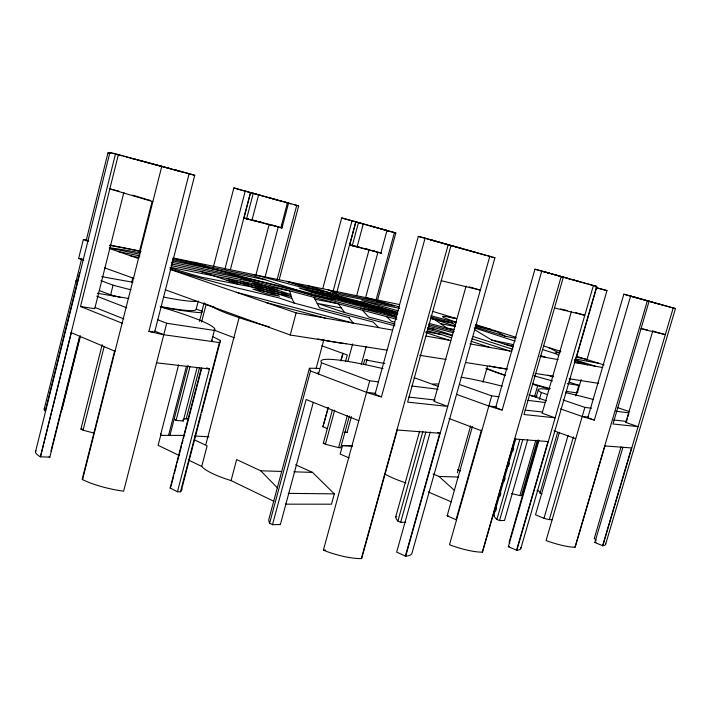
<?xml version="1.0" encoding="UTF-8"?>
<svg xmlns="http://www.w3.org/2000/svg" width="711" height="711" viewBox="0 0 711 711"><rect width="100%" height="100%" fill="white"/><g stroke="black" fill="none" stroke-linecap="round" stroke-linejoin="round"><path stroke-width="1.07" d="M319.266 368.476A164.685 20.184 15.8 0 0 309.409 368.298L310.52 370.973L366.565 392.356A32.59 3.946 15.4 0 0 381.452 396.88L425.08 238.176L494.909 257.764L412.042 552.918A37.665 8.896 15.9 0 1 405.705 556.215L396.676 552.118L430.279 431.915M83.854 260.324L78.645 258.431L83.347 239.491L88.688 240.594M44.189 409.136L76.041 280.898M77.312 282.143A33.319 3.146 14.1 0 1 76.21 280.632L81.543 259.168M86.075 240.922L107.939 152.909L110.125 153.496M79.659 272.704L45.228 411.234A32.99 6.372 12.8 0 1 44.971 408.07M35.55 451.654L109.921 152.421L170.862 168.72M80.094 336.063L49.841 457.146L40.429 456.809L115.493 153.86M40.429 456.809L71.34 332.695M122.114 323.185L80.521 306.512L118.373 154.634M50.934 451.165L79.614 336.356M62.017 409.66L80.414 336.019M80.521 306.512L94.732 308.698L123.856 192.388M100.909 280.641L113.058 285.173L110.623 294.861A74.611 6.959 14.2 0 0 120.55 297.456M94.065 433.052A70.736 13.633 13.1 0 1 83.08 430.182L80.921 429.106L102.171 344.666M83.08 430.182L104.162 346.488M131.668 282.311L132.744 278.045M139.48 251.392L152.154 201.284M114.587 351.083L82.147 479.401L82.565 479.623A39.327 9.27 12.8 0 0 123.652 491.177L166.703 323.265L157.646 319.763M82.565 479.623L161.797 166.267M212.829 336.756A169.671 19.819 13.7 0 1 220.454 340.569L220.241 342.009L219.406 342.56L163.761 334.73A39.798 4.595 14.1 0 1 148.91 331.335L189.126 173.715L174.293 169.653M154.74 331.735L194.725 175.297L189.126 173.715M178.594 364.947L160.579 434.954L160.828 433.79M184.842 435.416L160.704 435.354L158.126 445.326L178.941 455.387M160.962 306.574A74.611 6.959 14.2 0 0 196.183 309.089L198.253 301.073M168.614 435.15L186.424 366.343M201.906 311.285L204.11 302.753M213.282 267.345L233.839 187.944L260.83 195.445M170.036 434.999L188.086 365.294M199.471 321.328L202.128 311.276L196.183 309.089M197.089 367.711L183.26 420.956L176.07 420.45L189.953 366.876M201.586 321.967L206.163 304.29A29.551 2.604 14.7 0 1 204.626 303.393M224.836 269.513L245.224 191.055M182.994 419.73A20.495 3.697 14 0 1 186.22 418.832L199.498 367.756M182.078 487.639A84.049 19.339 12.7 0 1 180.47 491.799L177.457 491.763L170.151 488.022L201.346 368.04M171.244 485.4L173.76 475.73M174.319 473.579L176.55 464.976M177.11 462.834L181.589 445.637M182.14 443.486L182.985 440.26M183.545 438.109L201.711 368.262M160.117 306.805A90.59 9.501 14.1 0 1 214.367 330.437L211.505 341.44A90.51 10.274 14 0 0 212.065 340.08M230.4 269.647L250.468 192.539L288.55 203.106L282 227.955L243.811 218.099L246.699 218.792A83.809 1.44 15.2 0 1 262.261 222.694M243.926 218.135L250.583 192.574M246.575 218.899L253.249 193.294M177.457 491.763L209.461 368.991L206.625 367.836M180.47 491.799L219.406 342.56M182.354 486.564L201.124 414.637M201.684 412.496L220.454 340.569M251.943 220.357L258.626 194.77M205.923 444.286L239.385 316.564M273.833 501.282L231.075 480.6A43.344 9.136 14.3 0 1 201.728 466.416L207.123 445.815L194.53 439.94M255.702 275.761L269.229 224.241M264.821 278.054L278.294 226.862L274.339 225.822M280.881 227.698L287.44 202.786M281.974 227.938L281.387 227.751L282.205 224.649M276.97 280.152L296.727 205.381L285.644 202.395M279.183 279.69L298.673 205.941L296.727 205.381M231.075 480.6L236.639 459.573L260.715 470.806L277.414 487.879M165.165 289.741L290.248 335.005L296.132 312.902L392.312 330.046M322.776 288.568L341.698 217.948L363.899 224.125M309.409 368.298L269.122 518.319A83.151 19.961 15.6 0 0 269.611 523.234L272.482 524.674L280.365 524.531L313.293 402.399M269.611 523.234L310.52 370.973M333.077 291.306L352.043 220.774M272.482 524.674L306.157 399.493L358.815 420.69M316.031 368.796L323.816 339.876M336.97 291.706L355.767 221.841L387.806 230.72L384.056 229.715M349.661 244.984L355.882 221.876M365.57 297.785L377.959 252.174L381.665 253.249L352.247 245.73L358.477 222.579M383.078 368.671A89.302 9.776 15.5 0 0 321.568 362.823L318.555 374.039A89.222 10.576 15.5 0 1 317.95 372.288M357.055 247.037L363.294 223.894M356.673 295.634L369.125 249.641L364.903 248.566M327.478 428.617L322.936 426.724L328.118 407.572M340.809 360.753L342.826 353.305M328.366 407.599L322.936 426.724M341.049 360.788L343.066 353.34M349.35 416.015L340.649 447.903L338.632 447.592A56.907 9.35 15.1 0 1 325.416 444.206L323.318 443.309L332.268 410.327M345.546 361.375L347.279 354.993L321.745 345.768M325.416 444.206L334.685 410.078M348.008 361.028L352.638 343.964M380.865 253.072L386.997 230.497M376.039 300.06L394.427 232.577L371.249 226.169M377.541 300.113L395.831 232.977L394.427 232.577M338.632 447.592L347.341 415.642M361.277 364.512L366.218 346.408M363.561 363.934L364.716 359.677L368.049 360.361A104.197 9.652 15 0 0 384.82 363.445M352.398 445.699L342.489 445.61L340.178 454.08L349.181 457.955M344.115 432.306L347.084 432.51L351.421 416.619M365.596 364.716L367.036 359.419M295.643 464.781L312.511 472.388L334.312 493.852L331.486 504.197L285.298 504.17M397.289 429.995L361.695 558.553L359.162 558.57A32.191 7.963 15.5 0 1 323.389 550.154L369.729 380.794L378.421 381.869M375.15 393.752L418.317 236.39L425.08 238.176M361.321 558.579L448.259 244.575M451.05 245.366L407.607 402.133L447.717 406.399L433.932 401.288L466.123 285.982M405.777 522.265L400.649 522.363L397.876 521.092A74.015 15.544 16.6 0 1 395.751 516.773L419.606 431.195M397.876 521.092L422.876 431.497M400.649 522.363L425.862 432.057M405.306 556.242L439.78 433.257L437.807 432.484M405.705 556.215L489.808 256.271M457.377 472.735L470.62 425.898M482.956 382.26L487.462 366.289M481.445 430.084L456.027 519.732L447.157 515.831L472.371 426.653M499.051 396.791L491.71 395.876L449.503 544.706A28.556 6.159 16.6 0 0 480.529 552.127L482.529 552.136L514.933 439.016M495.745 407.172L534.965 269.193L596.698 286.409L520.932 548.172M456.578 394.374L488.839 406.025A28.867 3.048 15.9 0 0 502.206 410.025L541.791 271.015M482.245 552.145L561.237 276.383M527.66 439.905L504.499 520.488L499.531 520.576L496.882 519.439A67.225 12.46 17.2 0 1 493.79 515.573L515.751 438.936M495.718 511.013L496.625 507.832M499.975 496.154L500.891 492.972M504.232 481.294L505.148 478.103M508.498 466.425L509.405 463.243M512.755 451.565L513.662 448.383M563.388 276.988L523.971 414.513L555.14 417.828L542.12 413.215L571.448 311.409M496.882 519.439L519.848 439.38M534.601 396.462L537.658 385.806L549.487 388.899M499.531 520.576L522.798 439.531M536.041 397.591L538.263 389.85M539.365 399.395L541.338 392.516A71.971 6.035 16.2 0 1 548.43 389.424M511.413 493.514A56.951 9.163 16.5 0 0 519.883 495.549L535.827 440.233M537.356 440.278L521.421 495.567L519.883 495.549M538.351 439.949L509.12 542.306A23.534 4.853 16.8 0 1 509.929 542.982M520.879 547.47A33.639 6.941 16.8 0 1 516.835 550.314L508.329 546.706L538.938 440.562M516.515 550.323L547.968 441.558M516.835 550.314L593.427 285.44M570.169 378.972L569.244 382.154L578.852 385.326L575.777 395.911M576.612 356.7L596.573 287.742L606.99 290.595L586.699 360.468M541.96 493.914L540.031 493.15L557.646 432.35M559.433 432.279L535.516 514.773C541 516.87 546.546 520.194 552.625 519.617M566.116 391.361L576.665 392.845A21.73 1.698 16 0 0 577.483 392.232L581.171 379.523M543.986 518.301L568.071 435.399M549.31 519.679L573.43 436.821M591.57 408.23L584.86 407.394L546.075 540.529A25.872 4.906 17.3 0 0 573.555 547.194L575.19 547.212L604.945 445.921M587.926 417.295L623.849 294.194L675.45 308.565L605.594 544.413M560.508 408.914L582.211 416.459A26.12 2.417 16.2 0 0 594.369 420.059L630.639 296.007M574.959 547.221L647.401 300.637M649.125 301.117L613.006 423.987L638.078 426.653L625.804 422.45L652.76 331.033M627.351 418.557L626.507 421.41L613.637 419.97M627.911 416.664L628.746 413.811M621.067 446.766L594.245 538.609A21.419 3.902 17.4 0 1 596.307 540.316M605.39 543.24A30.617 5.572 17.4 0 1 602.83 545.737L594.823 542.511L622.952 447.255M602.581 545.755L631.519 447.966M602.83 545.737L673.228 307.907M170.969 486.475L170.151 488.022M626.773 422.032L625.804 422.45M493.79 515.573L494.5 515.262M395.751 516.773L396.765 516.426M596.138 542.191L594.823 542.511M194.707 175.297L168.934 168.329A104.686 0.515 15.3 0 0 135.401 159.335L126.265 156.962M508.329 546.706L509.263 546.563M323.389 550.154L325.389 550.056M186.22 418.832L188.531 418.841M288.213 493.363L334.312 493.852M260.715 470.806L281.654 471.446M293.776 471.82L312.511 472.388M433.026 473.953L438.989 476.441L458.524 477.037M160.704 435.354L162.899 435.479M80.921 429.106L82.92 429.222M323.318 443.309L325.434 443.433M194.681 435.994L208.892 436.821M342.489 445.61L352.354 446.179M396.925 429.968L440.18 433.283M514.657 438.998L548.279 441.575M604.723 445.904L631.768 447.983M366.565 392.356L375.275 393.334M408.781 397.076L435.052 400.017M488.839 406.025L496.198 406.843M525.091 410.078L542.742 412.051M582.211 416.459L587.988 417.108M156.562 362.814L209.461 368.991M395.805 232.968L380.358 228.746M411.856 386.002L438.056 389.246M527.882 400.355L545.479 402.524M615.806 411.225L629.031 412.86M447.157 515.831L448.641 516.017M166.703 323.265L214.367 330.437M567.271 383.585L578.852 385.326M290.248 335.005L386.828 350.15M419.748 355.313L446.09 359.446M465.838 362.548L507.547 369.089M534.983 373.391L553.638 376.323M569.004 378.732L598.635 383.38M513.529 344.666L491.683 340.027L474.744 329.735M97.3 293.279L128.824 298.504M426.245 336.099L450.73 340.462M469.927 343.884L511.778 351.341M539.862 356.344L558.037 359.588M574.239 362.477L602.804 367.569M101.744 276.668L132.975 282.276M425.987 331.69L441.096 334.454L451.396 337.823M575.528 359.037L598.822 363.294M427.889 328.091L434.154 329.264L452.534 335.236M560.126 352.825L558.242 352.478L548.59 347.528M341.324 307.97L317.195 303.366L344.657 312.529L394.774 325.807M454.382 329.549L447.139 328.171L434.554 319.488L430.359 318.315M78.645 258.431L83.009 259.266M315.053 299.269L338.258 303.775L344.657 312.529M360.486 308.103L381.789 312.236L396.205 316.928M440.624 323.674L455.52 326.571M475.579 327.167A36.581 1.831 15.5 0 0 479.507 328.366L505.192 336.223L515.742 338.267M226.658 280.214L277.85 290.248M171.271 267.478L289.635 290.861L291.874 298.531L294.221 303.09L349.297 317.666L348.817 317.577L353.269 323.087L236.292 292.257M335.414 299.9L313.018 295.474L253.551 275.912L205.203 266.021A168.525 11.527 14.8 0 0 172.675 258.271M434.554 319.488L452.196 322.972L455.467 325.087M170.978 265.603L252.778 281.885M130.406 255.729L139.045 257.462M171.449 263.959L240.567 277.814L396.827 319.346M326.305 293.545L362.103 305.17L397.262 312.12L341.813 296.683L299.34 288.106L311.169 291.972L360.255 301.811L397.449 313.827M475.49 324.918L478.467 325.514M109.681 248.121L139.969 254.271M172.426 260.875L265.052 279.699M448.925 317.062L456.364 318.581L432.715 311.382M118.302 251.552L139.925 255.924M171.28 262.252C247.135 277.263 322.243 295.429 396.747 316.217M399.653 308.361L361.863 300.726L398.16 310.831M253.729 274.553L298.691 286.533L394.427 305.988L377.23 301.206L339.156 293.421L328.064 289.848L337.094 294.336M110.063 244.993L141.045 251.365A168.525 11.527 14.8 0 0 109.45 245.473M173.342 258.013L399.493 304.548M341.698 217.948L378.43 228.213M494.918 257.791L492.945 257.293M596.707 286.409L588.175 284.142M456.364 318.581L447.823 316.857A50.97 2.56 15.5 0 0 447.637 319.177L456.569 322.332M504.97 344.284L513.244 346.124M298.567 205.914L294.736 204.884M630.453 296.087L623.849 294.194M441.255 280.721L480.316 290.124L469.162 286.871M554.509 307.97L584.806 315.257L575.563 312.591M640.993 328.775L665.318 334.632L652.609 330.988M118.853 191.135L109.841 188.877L152.847 201.657M288.524 203.097L284.818 202.102M244.104 217.85L248.29 218.917M250.388 219.45L256.662 221.05M258.76 221.574L261.897 222.374M350.132 244.815L359.633 247.224M606.99 290.595L595.951 287.644M430.928 239.954L430.368 239.82L430.839 239.954M544.404 271.869L543.657 271.673L544.724 271.949M265.576 302.362L325.487 318.137M181.323 171.733L144.644 161.921M431.239 240.034L436.465 241.438M630.977 296.22L636.221 297.633M311.169 291.972L397.049 314.831M428.991 323.336L453.511 329.868M428.804 324.749L454.24 331.513M396.836 317.764L216.784 269.887A170.231 11.785 14.9 0 0 172.551 259.524M428.724 326.242L453.094 332.721M427.942 327.62L434.154 329.264M428.013 329.273L452.24 335.708M394.614 322.119L391.441 321.274L386.429 316.582M427.364 330.811L441.096 334.454M395.103 324.038L368.6 316.999L362.397 310.192M475.73 325.38L491.185 329.513M143.595 161.637L141.685 161.121M475.49 252.423L469.482 250.796M491.816 256.991L487.862 255.916M545.088 272.046L549.665 273.282M579.972 281.814L575.466 280.596M123.581 156.233L124.985 156.616M574.923 280.445L570.64 279.272M656.831 303.473L660.59 304.486M475.117 325.878L497.096 331.841L505.192 336.223M141.116 160.97L136.956 159.824M122.079 155.825L115.795 154.1M468.833 250.619L466.914 250.094M486.457 255.533L472.993 251.694A105.237 0.542 15.3 0 0 442.864 243.215L418.317 236.39M653.764 302.637L655.844 303.206M585.748 283.476L586.939 283.805M653.285 302.504L630.915 296.22M466.309 249.925L464.736 249.49M583.615 282.889L584.638 283.174M631.537 296.336L661.372 304.735M279.876 200.733L269.762 197.934M280.863 201.009L290.923 203.79M279.592 200.724L281.849 201.346M661.488 304.797L675.45 308.565M112.951 153.309L114.32 153.692M132.335 158.535L136.032 159.566M242.318 190.352L277.21 200.058M366.263 297.713L399.129 306.85M430.928 315.693L456.373 322.767M430.946 317.062L452.196 322.972M286.96 281.405L323.416 291.554M566.018 277.841L569.182 278.73M564.961 277.548L534.965 269.193M582.718 282.64L581.349 282.223M175.733 170.169L181.065 171.662M111.716 152.963L109.921 152.421M241.278 190.059L233.839 187.944M431.124 240.042L463.27 249.081M545.461 272.189L569.929 279.076M572.817 279.752L580.14 281.858M373.053 250.761L376.972 251.89L373.702 251.054A75.588 1.182 15.3 0 0 369.276 249.899M352.247 245.73L349.545 244.957L351.749 245.473A75.588 1.182 15.3 0 1 357.74 246.948M109.965 153.505L107.939 152.909M272.251 225.111L281.387 227.751M474.219 327.824L515.182 341.156M475.428 324.563L516.213 337.361M543.364 345.893L560.97 351.412M576.505 356.291L604.074 364.947M542.564 349.545L555.744 353.714M574.692 359.704L595.383 366.245M377.23 301.206L388.357 304.761M430.475 318.181L455.555 326.18M491.683 340.027L513.413 346.986M540.867 355.776L546.155 357.473M473.304 336.587L512.755 349.279M378.732 306.956L397.858 313.124M307.81 285.689L330.304 292.959M353.509 300.46L397.049 314.538M471.971 338.765L509.707 350.976M336.694 295.643L390.854 313.187M331.522 294.603L379.558 310.174M286.844 281.369L309.454 288.719M321.025 292.479L356.886 304.139M470.895 341.209L490.261 347.51M315.684 291.403L345.493 301.109M310.298 290.319L334.081 298.069M304.85 289.217L322.661 295.029M425.738 332.561L448.605 340.08M547.905 375.106L553.105 376.821M193.81 262.226L205.203 266.021M240.567 277.814L290.728 294.541L201.631 277.228L195.427 275.459A94.936 6.132 14.8 0 1 169.822 267.683M252.805 283.582L291.279 296.46L252.903 289.101L266.412 293.679L279.556 296.185L227.165 278.516M617.726 407.679L629.271 411.553M240.131 281.076L291.874 298.531M201.382 271.655L239.66 284.622M294.221 303.09L278.392 297.731L236.736 287.857A98.642 6.426 14.8 0 1 198.387 277.53L186.291 274.037A98.642 6.426 14.8 0 1 170.667 269.3M541.338 392.516L547.559 394.641M563.094 399.955L584.86 407.394M83.347 239.491L88.546 241.287M109.396 248.486L138.627 258.564M169.858 269.336L296.132 312.902M528.86 394.738L546.395 400.808M459.377 384.42L491.71 395.876M414.122 377.674L438.02 386.286M207.203 304.663L214.438 307.285M104.704 267.86L133.89 278.428M553.949 430.795L575.741 438.687M321.568 362.823L369.729 380.794M448.943 418.477L481.782 430.893M213.984 330.091L234.292 337.778M99.522 290.621L115.6 296.754M96.74 296.185L126.709 307.792M95.043 307.463L123.901 318.91M154.74 331.148L163.761 334.73M457.564 469.669L460.63 470.922M71.002 332.544L115.013 351.261M428.253 491.959L451.361 501.895M188.842 460.186L201.728 466.416M558.579 355.411L555.291 353.331A86.378 4.586 15.9 0 1 559.45 352.825M49.006 456.631L49.841 457.146M40.1 456.631L38.643 455.724A31.515 7.11 12.4 0 1 35.897 450.854M438.989 476.441L454.32 490.288M378.661 327.611L373.177 322.039L319.523 307.827L314.049 297.349M183.26 420.956L183.162 420.85A20.495 3.697 14 0 1 182.923 420.432M433.177 384.873L432.715 384.136A146.084 15.42 16.3 0 1 438.083 384.002M202.128 311.276L201.693 312.751A130.095 11.723 14.1 0 1 161.37 307.116M280.161 524.016L280.365 524.531M587.588 364.859A63.155 3.359 15.9 0 1 574.337 360.13M575.883 357.126A63.155 3.359 15.9 0 1 585.988 359.268M579.634 363.437A86.378 4.586 15.9 0 1 574.55 361.677M109.254 247.775A170.231 11.785 14.9 0 1 140.227 252.814M405.848 482.92A37.843 6.772 15.9 0 1 384.651 473.837M346.399 343.697A74.388 6.577 14.9 0 1 317.764 338.934M269.593 326.98A74.388 6.577 14.9 0 1 212.491 306.708M506.747 369.018A62.746 4.701 15.5 0 1 492.519 366.636M491.301 366.387A62.746 4.701 15.5 0 1 489.346 365.978M154.571 331.317A10.496 1.235 14.1 0 1 148.91 331.335M150.305 200.404A104.41 2.177 15.1 0 1 146.688 199.347M145.666 199.044A104.41 2.177 15.1 0 1 141.738 197.889M140.805 197.614A104.41 2.177 15.1 0 1 132.646 195.161M552.563 380.918A59.946 4.302 15.8 0 1 533.899 375.755M577.483 392.232A7.466 0.578 16 0 1 576.585 392.143M537.658 385.806A103.895 7.848 15.9 0 1 532.583 384.26M505.548 375.595A103.895 7.848 15.9 0 1 485.835 368.645M550.332 388.641A59.911 4.657 15.9 0 1 532.646 383.762M504.881 375.106A59.911 4.657 15.9 0 1 487.488 368.645M537.054 490.235A13.642 2.186 16.7 0 1 540.031 493.15M502.206 410.025A10.087 1.075 16 0 1 496.571 406.923M567.262 310.538A93.194 1.778 15.4 0 1 560.499 308.956M461.057 377.212A79.348 7.563 16 0 1 502.197 386.18M565.663 392.659A71.971 6.035 16.2 0 1 593.587 399.573M647.401 329.904A84.529 1.431 15.4 0 1 645.517 329.451M644.486 329.211A84.529 1.431 15.4 0 1 642.824 328.802M531.766 396.116A132.273 12.176 16.5 0 1 537.027 396.356M594.369 420.059A9.119 0.853 16.3 0 1 588.424 417.179M381.452 396.88A11.412 1.404 15.4 0 1 375.852 393.521M176.07 420.45A29.293 5.279 14 0 1 174.657 419.108M263.212 222.934A83.809 1.44 15.2 0 1 273.353 225.565M77.463 281.156A8.603 0.809 14 0 1 76.21 280.632M196.058 301.331A74.673 6.435 14.3 0 1 163.397 297.047M130.975 289.795A74.673 6.435 14.3 0 1 113.058 285.173M358.584 247.161A75.588 1.182 15.3 0 1 360.353 247.615M361.268 247.846A75.588 1.182 15.3 0 1 368.209 249.623M345.662 432.012A20.939 3.368 15.2 0 1 347.084 432.51"/></g></svg>
